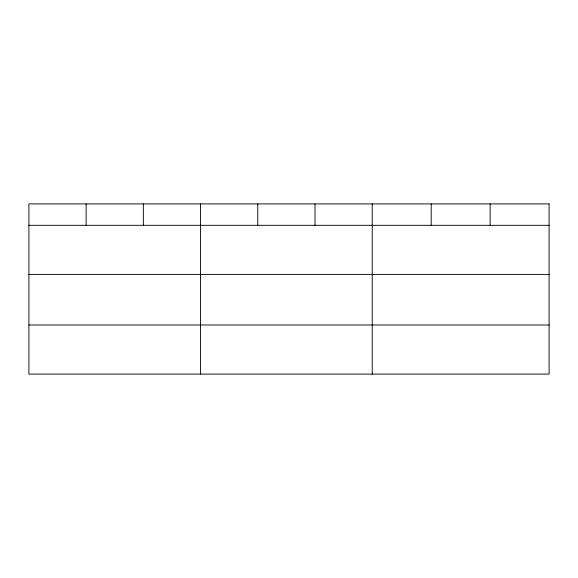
<?xml version="1.0" encoding="UTF-8"?>
<svg xmlns="http://www.w3.org/2000/svg" width="578" height="578" viewBox="0 0 578 578"><rect width="100%" height="100%" fill="white"/><g stroke="black" fill="none" stroke-linecap="round" stroke-linejoin="round"><path stroke-width="0.87" d="M28.9 225.312L549.1 225.312M28.9 274.413L549.1 274.413M28.9 324.995L549.1 324.995M490.144 203.904L490.144 225.312M431.188 203.904L431.188 225.312M372.232 203.904L372.232 374.096M315.01 203.904L315.01 225.312M257.788 203.904L257.788 225.312M200.566 203.904L200.566 374.096M143.344 203.904L143.344 225.312M86.122 203.904L86.122 225.312M549.1 203.904L28.9 203.904L28.9 374.096L549.1 374.096L549.1 203.904"/></g></svg>
